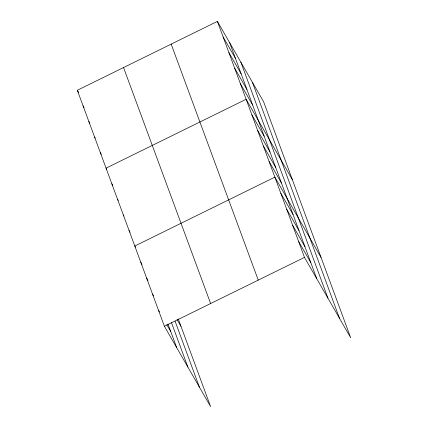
<?xml version="1.0" encoding="UTF-8"?>
<svg xmlns="http://www.w3.org/2000/svg" width="428" height="428" viewBox="0 0 428 428"><rect width="100%" height="100%" fill="white"/><g stroke="black" fill="none" stroke-linecap="round" stroke-linejoin="round"><path stroke-width="0.64" d="M178.235 318.887L210.603 406.6L164.4 326.254L77.324 90.271L217.397 21.4L263.6 101.746L350.676 337.729L304.479 257.389L217.397 21.4M164.4 326.254L304.479 257.389M223.143 36.974L235.416 58.315M228.894 52.548L241.162 73.889M234.64 68.127L246.908 89.468M240.386 83.701L252.659 105.042M292.335 179.621L246.132 99.275L106.058 168.145L106.722 169.295M251.883 114.848L264.151 136.19M257.629 130.428L269.897 151.763M263.375 146.001L275.648 167.343M269.121 161.575L281.394 182.916M321.07 257.495L274.872 177.149L134.793 246.02L135.457 247.175M280.789 193.199L293.062 214.54M286.712 209.244L298.985 230.585M292.634 225.294L304.907 246.635M298.557 241.339L310.824 262.68M77.324 90.271L78.65 92.576M83.069 105.844L84.065 107.572M88.815 121.418L89.81 123.146M94.567 136.992L95.23 138.148M100.312 152.571L101.308 154.299M111.804 183.719L112.799 185.447M117.556 199.293L118.219 200.448M123.301 214.867L123.965 216.022M129.047 230.446L130.042 232.174M177.042 319.491L180.996 326.366M140.716 262.064L142.043 264.376M146.638 278.114L147.965 280.42M152.561 294.159L153.556 295.892M158.483 310.209L159.478 311.937M166.77 324.627L170.751 331.55M252.402 82.272L339.479 318.261M240.868 62.21L327.944 298.198M229.67 42.741L316.747 278.724M171.173 44.127L258.25 280.115M123.548 67.544L210.63 303.527M175.036 321.091L199.405 387.126M171.473 322.626L187.871 367.069M168.017 324.14L176.673 347.595"/></g></svg>
